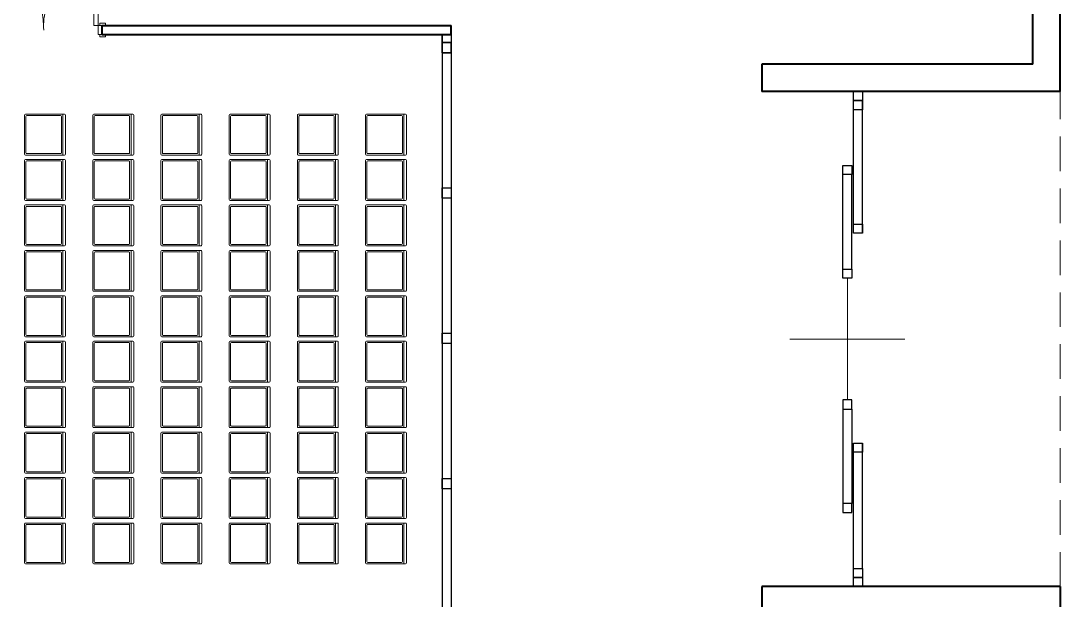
# Model space of a CAD drawing. Header units: millimetres. Extents: x 321.9 to 346.7, y 165.5 to 190.4.
# Drawn here: x 334.54 to 345.97, y 175.39 to 181.76 of the extents above; entities that cross this region are included whole.
import ezdxf

# ---------------------------------------------------------------- set-up
doc = ezdxf.new("R2010")
doc.units = ezdxf.units.MM
doc.linetypes.add('DASHED2', pattern=[9.525, 6.35, -3.175])
for name, color, linetype, lineweight in [('ARREDI attrezzature - furniture', 175, 'Continuous', 9), ('MURATURA sezioni - section wall', 7, 'Continuous', 40), ('PORTE finestre - doors windows', 252, 'Continuous', 5), ('PROIEZIONI - projections', 145, 'Continuous', 13), ('PROIEZIONI finissime - fine lines', 251, 'Continuous', 9), ('SEZIONI medie - small section', 2, 'Continuous', 25)]:
    doc.layers.add(name, color=color, linetype=linetype, lineweight=lineweight)
doc.layers.add('VETRATE sezioni - windows sections', color=171, linetype='Continuous', true_color=0x4d79ff)

msp = doc.modelspace()

# ---------------------------------------------------------------- linework, layer by layer
at = {"layer": 'ARREDI attrezzature - furniture'}
for p, q in [((334.579, 180.725), (334.579, 180.295)), ((335.019, 180.735), (334.589, 180.735)), ((334.594, 180.31), (334.594, 180.71)), ((334.604, 180.72), (334.974, 180.72)), ((334.984, 180.71), (334.984, 180.31)), ((335, 180.735), (335, 180.285)), ((335.029, 180.295), (335.029, 180.725)), ((335.329, 180.725), (335.329, 180.295)), ((335.769, 180.735), (335.339, 180.735)), ((335.344, 180.31), (335.344, 180.71)), ((335.354, 180.72), (335.724, 180.72)), ((335.734, 180.71), (335.734, 180.31)), ((335.75, 180.735), (335.75, 180.285)), ((335.779, 180.295), (335.779, 180.725)), ((336.079, 180.725), (336.079, 180.295)), ((336.519, 180.735), (336.089, 180.735)), ((336.094, 180.31), (336.094, 180.71)), ((336.104, 180.72), (336.474, 180.72)), ((336.484, 180.71), (336.484, 180.31)), ((336.5, 180.735), (336.5, 180.285)), ((336.529, 180.295), (336.529, 180.725)), ((336.829, 180.725), (336.829, 180.295)), ((337.269, 180.735), (336.839, 180.735)), ((336.844, 180.31), (336.844, 180.71)), ((336.854, 180.72), (337.224, 180.72)), ((337.234, 180.71), (337.234, 180.31)), ((337.25, 180.735), (337.25, 180.285)), ((337.279, 180.295), (337.279, 180.725)), ((337.579, 180.725), (337.579, 180.295)), ((338.019, 180.735), (337.589, 180.735)), ((337.594, 180.31), (337.594, 180.71)), ((337.604, 180.72), (337.974, 180.72)), ((337.984, 180.71), (337.984, 180.31)), ((338, 180.735), (338, 180.285)), ((338.029, 180.295), (338.029, 180.725)), ((338.329, 180.725), (338.329, 180.295)), ((338.769, 180.735), (338.339, 180.735)), ((338.344, 180.31), (338.344, 180.71)), ((338.354, 180.72), (338.724, 180.72)), ((338.734, 180.71), (338.734, 180.31)), ((338.75, 180.735), (338.75, 180.285)), ((338.779, 180.295), (338.779, 180.725)), ((334.589, 180.285), (335.019, 180.285)), ((334.974, 180.3), (334.604, 180.3)), ((335.339, 180.285), (335.769, 180.285)), ((335.724, 180.3), (335.354, 180.3)), ((336.089, 180.285), (336.519, 180.285)), ((336.474, 180.3), (336.104, 180.3)), ((336.839, 180.285), (337.269, 180.285)), ((337.224, 180.3), (336.854, 180.3)), ((337.589, 180.285), (338.019, 180.285)), ((337.974, 180.3), (337.604, 180.3)), ((338.339, 180.285), (338.769, 180.285)), ((338.724, 180.3), (338.354, 180.3)), ((334.579, 180.225), (334.579, 179.795)), ((335.019, 180.235), (334.589, 180.235)), ((334.594, 179.81), (334.594, 180.21)), ((334.604, 180.22), (334.974, 180.22)), ((334.984, 180.21), (334.984, 179.81)), ((335, 180.235), (335, 179.785)), ((335.029, 179.795), (335.029, 180.225)), ((335.329, 180.225), (335.329, 179.795)), ((335.769, 180.235), (335.339, 180.235)), ((335.344, 179.81), (335.344, 180.21)), ((335.354, 180.22), (335.724, 180.22)), ((335.734, 180.21), (335.734, 179.81)), ((335.75, 180.235), (335.75, 179.785)), ((335.779, 179.795), (335.779, 180.225)), ((336.079, 180.225), (336.079, 179.795)), ((336.519, 180.235), (336.089, 180.235)), ((336.094, 179.81), (336.094, 180.21)), ((336.104, 180.22), (336.474, 180.22)), ((336.484, 180.21), (336.484, 179.81)), ((336.5, 180.235), (336.5, 179.785)), ((336.529, 179.795), (336.529, 180.225)), ((336.829, 180.225), (336.829, 179.795)), ((337.269, 180.235), (336.839, 180.235)), ((336.844, 179.81), (336.844, 180.21)), ((336.854, 180.22), (337.224, 180.22)), ((337.234, 180.21), (337.234, 179.81)), ((337.25, 180.235), (337.25, 179.785)), ((337.279, 179.795), (337.279, 180.225)), ((337.579, 180.225), (337.579, 179.795)), ((338.019, 180.235), (337.589, 180.235)), ((337.594, 179.81), (337.594, 180.21)), ((337.604, 180.22), (337.974, 180.22)), ((337.984, 180.21), (337.984, 179.81)), ((338, 180.235), (338, 179.785)), ((338.029, 179.795), (338.029, 180.225)), ((338.329, 180.225), (338.329, 179.795)), ((338.769, 180.235), (338.339, 180.235)), ((338.344, 179.81), (338.344, 180.21)), ((338.354, 180.22), (338.724, 180.22)), ((338.734, 180.21), (338.734, 179.81)), ((338.75, 180.235), (338.75, 179.785)), ((338.779, 179.795), (338.779, 180.225)), ((334.579, 179.725), (334.579, 179.295)), ((334.589, 179.785), (335.019, 179.785)), ((335.019, 179.735), (334.589, 179.735)), ((334.974, 179.8), (334.604, 179.8)), ((334.604, 179.72), (334.974, 179.72)), ((335, 179.735), (335, 179.285)), ((335.029, 179.295), (335.029, 179.725)), ((335.329, 179.725), (335.329, 179.295)), ((335.339, 179.785), (335.769, 179.785)), ((335.769, 179.735), (335.339, 179.735)), ((335.724, 179.8), (335.354, 179.8)), ((335.354, 179.72), (335.724, 179.72)), ((335.75, 179.735), (335.75, 179.285)), ((335.779, 179.295), (335.779, 179.725)), ((336.079, 179.725), (336.079, 179.295)), ((336.089, 179.785), (336.519, 179.785)), ((336.519, 179.735), (336.089, 179.735)), ((336.474, 179.8), (336.104, 179.8)), ((336.104, 179.72), (336.474, 179.72)), ((336.5, 179.735), (336.5, 179.285)), ((336.529, 179.295), (336.529, 179.725)), ((336.829, 179.725), (336.829, 179.295)), ((336.839, 179.785), (337.269, 179.785)), ((337.269, 179.735), (336.839, 179.735)), ((337.224, 179.8), (336.854, 179.8)), ((336.854, 179.72), (337.224, 179.72)), ((337.25, 179.735), (337.25, 179.285)), ((337.279, 179.295), (337.279, 179.725)), ((337.579, 179.725), (337.579, 179.295)), ((337.589, 179.785), (338.019, 179.785)), ((338.019, 179.735), (337.589, 179.735)), ((337.974, 179.8), (337.604, 179.8)), ((337.604, 179.72), (337.974, 179.72)), ((338, 179.735), (338, 179.285)), ((338.029, 179.295), (338.029, 179.725)), ((338.329, 179.725), (338.329, 179.295)), ((338.339, 179.785), (338.769, 179.785)), ((338.769, 179.735), (338.339, 179.735)), ((338.724, 179.8), (338.354, 179.8)), ((338.354, 179.72), (338.724, 179.72)), ((338.75, 179.735), (338.75, 179.285)), ((338.779, 179.295), (338.779, 179.725)), ((334.594, 179.31), (334.594, 179.71)), ((334.984, 179.71), (334.984, 179.31)), ((335.344, 179.31), (335.344, 179.71)), ((335.734, 179.71), (335.734, 179.31)), ((336.094, 179.31), (336.094, 179.71)), ((336.484, 179.71), (336.484, 179.31)), ((336.844, 179.31), (336.844, 179.71)), ((337.234, 179.71), (337.234, 179.31)), ((337.594, 179.31), (337.594, 179.71)), ((337.984, 179.71), (337.984, 179.31)), ((338.344, 179.31), (338.344, 179.71)), ((338.734, 179.71), (338.734, 179.31)), ((334.589, 179.285), (335.019, 179.285)), ((334.974, 179.3), (334.604, 179.3)), ((335.339, 179.285), (335.769, 179.285)), ((335.724, 179.3), (335.354, 179.3)), ((336.089, 179.285), (336.519, 179.285)), ((336.474, 179.3), (336.104, 179.3)), ((336.839, 179.285), (337.269, 179.285)), ((337.224, 179.3), (336.854, 179.3)), ((337.589, 179.285), (338.019, 179.285)), ((337.974, 179.3), (337.604, 179.3)), ((338.339, 179.285), (338.769, 179.285)), ((338.724, 179.3), (338.354, 179.3)), ((334.579, 179.225), (334.579, 178.795)), ((335.019, 179.235), (334.589, 179.235)), ((334.594, 178.81), (334.594, 179.21)), ((334.604, 179.22), (334.974, 179.22)), ((334.984, 179.21), (334.984, 178.81)), ((335, 179.235), (335, 178.785)), ((335.029, 178.795), (335.029, 179.225)), ((335.329, 179.225), (335.329, 178.795)), ((335.769, 179.235), (335.339, 179.235)), ((335.344, 178.81), (335.344, 179.21)), ((335.354, 179.22), (335.724, 179.22)), ((335.734, 179.21), (335.734, 178.81)), ((335.75, 179.235), (335.75, 178.785)), ((335.779, 178.795), (335.779, 179.225)), ((336.079, 179.225), (336.079, 178.795)), ((336.519, 179.235), (336.089, 179.235)), ((336.094, 178.81), (336.094, 179.21)), ((336.104, 179.22), (336.474, 179.22)), ((336.484, 179.21), (336.484, 178.81)), ((336.5, 179.235), (336.5, 178.785)), ((336.529, 178.795), (336.529, 179.225)), ((336.829, 179.225), (336.829, 178.795)), ((337.269, 179.235), (336.839, 179.235)), ((336.844, 178.81), (336.844, 179.21)), ((336.854, 179.22), (337.224, 179.22)), ((337.234, 179.21), (337.234, 178.81)), ((337.25, 179.235), (337.25, 178.785)), ((337.279, 178.795), (337.279, 179.225)), ((337.579, 179.225), (337.579, 178.795)), ((338.019, 179.235), (337.589, 179.235)), ((337.594, 178.81), (337.594, 179.21)), ((337.604, 179.22), (337.974, 179.22)), ((337.984, 179.21), (337.984, 178.81)), ((338, 179.235), (338, 178.785)), ((338.029, 178.795), (338.029, 179.225)), ((338.329, 179.225), (338.329, 178.795)), ((338.769, 179.235), (338.339, 179.235)), ((338.344, 178.81), (338.344, 179.21)), ((338.354, 179.22), (338.724, 179.22)), ((338.734, 179.21), (338.734, 178.81)), ((338.75, 179.235), (338.75, 178.785)), ((338.779, 178.795), (338.779, 179.225)), ((334.974, 178.8), (334.604, 178.8)), ((335.724, 178.8), (335.354, 178.8)), ((336.474, 178.8), (336.104, 178.8)), ((337.224, 178.8), (336.854, 178.8)), ((337.974, 178.8), (337.604, 178.8)), ((338.724, 178.8), (338.354, 178.8)), ((334.579, 178.725), (334.579, 178.295)), ((334.589, 178.785), (335.019, 178.785)), ((335.019, 178.735), (334.589, 178.735)), ((334.594, 178.31), (334.594, 178.71)), ((334.604, 178.72), (334.974, 178.72)), ((334.984, 178.71), (334.984, 178.31)), ((335, 178.735), (335, 178.285)), ((335.029, 178.295), (335.029, 178.725)), ((335.329, 178.725), (335.329, 178.295)), ((335.339, 178.785), (335.769, 178.785)), ((335.769, 178.735), (335.339, 178.735)), ((335.344, 178.31), (335.344, 178.71)), ((335.354, 178.72), (335.724, 178.72)), ((335.734, 178.71), (335.734, 178.31)), ((335.75, 178.735), (335.75, 178.285)), ((335.779, 178.295), (335.779, 178.725)), ((336.079, 178.725), (336.079, 178.295)), ((336.089, 178.785), (336.519, 178.785)), ((336.519, 178.735), (336.089, 178.735)), ((336.094, 178.31), (336.094, 178.71)), ((336.104, 178.72), (336.474, 178.72)), ((336.484, 178.71), (336.484, 178.31)), ((336.5, 178.735), (336.5, 178.285)), ((336.529, 178.295), (336.529, 178.725)), ((336.829, 178.725), (336.829, 178.295)), ((336.839, 178.785), (337.269, 178.785)), ((337.269, 178.735), (336.839, 178.735)), ((336.844, 178.31), (336.844, 178.71)), ((336.854, 178.72), (337.224, 178.72)), ((337.234, 178.71), (337.234, 178.31)), ((337.25, 178.735), (337.25, 178.285)), ((337.279, 178.295), (337.279, 178.725)), ((337.579, 178.725), (337.579, 178.295)), ((337.589, 178.785), (338.019, 178.785)), ((338.019, 178.735), (337.589, 178.735)), ((337.594, 178.31), (337.594, 178.71)), ((337.604, 178.72), (337.974, 178.72)), ((337.984, 178.71), (337.984, 178.31)), ((338, 178.735), (338, 178.285)), ((338.029, 178.295), (338.029, 178.725)), ((338.329, 178.725), (338.329, 178.295)), ((338.339, 178.785), (338.769, 178.785)), ((338.769, 178.735), (338.339, 178.735)), ((338.344, 178.31), (338.344, 178.71)), ((338.354, 178.72), (338.724, 178.72)), ((338.734, 178.71), (338.734, 178.31)), ((338.75, 178.735), (338.75, 178.285)), ((338.779, 178.295), (338.779, 178.725)), ((334.579, 178.225), (334.579, 177.795)), ((334.589, 178.285), (335.019, 178.285)), ((335.019, 178.235), (334.589, 178.235)), ((334.974, 178.3), (334.604, 178.3)), ((335, 178.235), (335, 177.785)), ((335.029, 177.795), (335.029, 178.225)), ((335.329, 178.225), (335.329, 177.795)), ((335.339, 178.285), (335.769, 178.285)), ((335.769, 178.235), (335.339, 178.235)), ((335.724, 178.3), (335.354, 178.3)), ((335.75, 178.235), (335.75, 177.785)), ((335.779, 177.795), (335.779, 178.225)), ((336.079, 178.225), (336.079, 177.795)), ((336.089, 178.285), (336.519, 178.285)), ((336.519, 178.235), (336.089, 178.235)), ((336.474, 178.3), (336.104, 178.3)), ((336.5, 178.235), (336.5, 177.785)), ((336.529, 177.795), (336.529, 178.225)), ((336.829, 178.225), (336.829, 177.795)), ((336.839, 178.285), (337.269, 178.285)), ((337.269, 178.235), (336.839, 178.235)), ((337.224, 178.3), (336.854, 178.3)), ((337.25, 178.235), (337.25, 177.785)), ((337.279, 177.795), (337.279, 178.225)), ((337.579, 178.225), (337.579, 177.795)), ((337.589, 178.285), (338.019, 178.285)), ((338.019, 178.235), (337.589, 178.235)), ((337.974, 178.3), (337.604, 178.3)), ((338, 178.235), (338, 177.785)), ((338.029, 177.795), (338.029, 178.225)), ((338.329, 178.225), (338.329, 177.795)), ((338.339, 178.285), (338.769, 178.285)), ((338.769, 178.235), (338.339, 178.235)), ((338.724, 178.3), (338.354, 178.3)), ((338.75, 178.235), (338.75, 177.785)), ((338.779, 177.795), (338.779, 178.225)), ((334.594, 177.81), (334.594, 178.21)), ((334.604, 178.22), (334.974, 178.22)), ((334.984, 178.21), (334.984, 177.81)), ((335.344, 177.81), (335.344, 178.21)), ((335.354, 178.22), (335.724, 178.22)), ((335.734, 178.21), (335.734, 177.81)), ((336.094, 177.81), (336.094, 178.21)), ((336.104, 178.22), (336.474, 178.22)), ((336.484, 178.21), (336.484, 177.81)), ((336.844, 177.81), (336.844, 178.21)), ((336.854, 178.22), (337.224, 178.22)), ((337.234, 178.21), (337.234, 177.81)), ((337.594, 177.81), (337.594, 178.21)), ((337.604, 178.22), (337.974, 178.22)), ((337.984, 178.21), (337.984, 177.81)), ((338.344, 177.81), (338.344, 178.21)), ((338.354, 178.22), (338.724, 178.22)), ((338.734, 178.21), (338.734, 177.81)), ((334.589, 177.785), (335.019, 177.785)), ((334.974, 177.8), (334.604, 177.8)), ((335.339, 177.785), (335.769, 177.785)), ((335.724, 177.8), (335.354, 177.8)), ((336.089, 177.785), (336.519, 177.785)), ((336.474, 177.8), (336.104, 177.8)), ((336.839, 177.785), (337.269, 177.785)), ((337.224, 177.8), (336.854, 177.8)), ((337.589, 177.785), (338.019, 177.785)), ((337.974, 177.8), (337.604, 177.8)), ((338.339, 177.785), (338.769, 177.785)), ((338.724, 177.8), (338.354, 177.8)), ((334.579, 177.725), (334.579, 177.295)), ((335.019, 177.735), (334.589, 177.735)), ((334.594, 177.31), (334.594, 177.71)), ((334.604, 177.72), (334.974, 177.72)), ((334.984, 177.71), (334.984, 177.31)), ((335, 177.735), (335, 177.285)), ((335.029, 177.295), (335.029, 177.725)), ((335.329, 177.725), (335.329, 177.295)), ((335.769, 177.735), (335.339, 177.735)), ((335.344, 177.31), (335.344, 177.71)), ((335.354, 177.72), (335.724, 177.72)), ((335.734, 177.71), (335.734, 177.31)), ((335.75, 177.735), (335.75, 177.285)), ((335.779, 177.295), (335.779, 177.725)), ((336.079, 177.725), (336.079, 177.295)), ((336.519, 177.735), (336.089, 177.735)), ((336.094, 177.31), (336.094, 177.71)), ((336.104, 177.72), (336.474, 177.72)), ((336.484, 177.71), (336.484, 177.31)), ((336.5, 177.735), (336.5, 177.285)), ((336.529, 177.295), (336.529, 177.725)), ((336.829, 177.725), (336.829, 177.295)), ((337.269, 177.735), (336.839, 177.735)), ((336.844, 177.31), (336.844, 177.71)), ((336.854, 177.72), (337.224, 177.72)), ((337.234, 177.71), (337.234, 177.31)), ((337.25, 177.735), (337.25, 177.285)), ((337.279, 177.295), (337.279, 177.725)), ((337.579, 177.725), (337.579, 177.295)), ((338.019, 177.735), (337.589, 177.735)), ((337.594, 177.31), (337.594, 177.71)), ((337.604, 177.72), (337.974, 177.72)), ((337.984, 177.71), (337.984, 177.31)), ((338, 177.735), (338, 177.285)), ((338.029, 177.295), (338.029, 177.725)), ((338.329, 177.725), (338.329, 177.295)), ((338.769, 177.735), (338.339, 177.735)), ((338.344, 177.31), (338.344, 177.71)), ((338.354, 177.72), (338.724, 177.72)), ((338.734, 177.71), (338.734, 177.31)), ((338.75, 177.735), (338.75, 177.285)), ((338.779, 177.295), (338.779, 177.725)), ((334.579, 177.225), (334.579, 176.795)), ((334.589, 177.285), (335.019, 177.285)), ((335.019, 177.235), (334.589, 177.235)), ((334.594, 176.81), (334.594, 177.21)), ((334.974, 177.3), (334.604, 177.3)), ((334.604, 177.22), (334.974, 177.22)), ((334.984, 177.21), (334.984, 176.81)), ((335, 177.235), (335, 176.785)), ((335.029, 176.795), (335.029, 177.225)), ((335.329, 177.225), (335.329, 176.795)), ((335.339, 177.285), (335.769, 177.285)), ((335.769, 177.235), (335.339, 177.235)), ((335.344, 176.81), (335.344, 177.21)), ((335.724, 177.3), (335.354, 177.3)), ((335.354, 177.22), (335.724, 177.22)), ((335.734, 177.21), (335.734, 176.81)), ((335.75, 177.235), (335.75, 176.785)), ((335.779, 176.795), (335.779, 177.225)), ((336.079, 177.225), (336.079, 176.795)), ((336.089, 177.285), (336.519, 177.285)), ((336.519, 177.235), (336.089, 177.235)), ((336.094, 176.81), (336.094, 177.21)), ((336.474, 177.3), (336.104, 177.3)), ((336.104, 177.22), (336.474, 177.22)), ((336.484, 177.21), (336.484, 176.81)), ((336.5, 177.235), (336.5, 176.785)), ((336.529, 176.795), (336.529, 177.225)), ((336.829, 177.225), (336.829, 176.795)), ((336.839, 177.285), (337.269, 177.285)), ((337.269, 177.235), (336.839, 177.235)), ((336.844, 176.81), (336.844, 177.21)), ((337.224, 177.3), (336.854, 177.3)), ((336.854, 177.22), (337.224, 177.22)), ((337.234, 177.21), (337.234, 176.81)), ((337.25, 177.235), (337.25, 176.785)), ((337.279, 176.795), (337.279, 177.225)), ((337.579, 177.225), (337.579, 176.795)), ((337.589, 177.285), (338.019, 177.285)), ((338.019, 177.235), (337.589, 177.235)), ((337.594, 176.81), (337.594, 177.21)), ((337.974, 177.3), (337.604, 177.3)), ((337.604, 177.22), (337.974, 177.22)), ((337.984, 177.21), (337.984, 176.81)), ((338, 177.235), (338, 176.785)), ((338.029, 176.795), (338.029, 177.225)), ((338.329, 177.225), (338.329, 176.795)), ((338.339, 177.285), (338.769, 177.285)), ((338.769, 177.235), (338.339, 177.235)), ((338.344, 176.81), (338.344, 177.21)), ((338.724, 177.3), (338.354, 177.3)), ((338.354, 177.22), (338.724, 177.22)), ((338.734, 177.21), (338.734, 176.81)), ((338.75, 177.235), (338.75, 176.785)), ((338.779, 176.795), (338.779, 177.225)), ((334.589, 176.785), (335.019, 176.785)), ((334.974, 176.8), (334.604, 176.8)), ((335.339, 176.785), (335.769, 176.785)), ((335.724, 176.8), (335.354, 176.8)), ((336.089, 176.785), (336.519, 176.785)), ((336.474, 176.8), (336.104, 176.8)), ((336.839, 176.785), (337.269, 176.785)), ((337.224, 176.8), (336.854, 176.8)), ((337.589, 176.785), (338.019, 176.785)), ((337.974, 176.8), (337.604, 176.8)), ((338.339, 176.785), (338.769, 176.785)), ((338.724, 176.8), (338.354, 176.8)), ((334.579, 176.725), (334.579, 176.295)), ((335.019, 176.735), (334.589, 176.735)), ((334.594, 176.31), (334.594, 176.71)), ((334.604, 176.72), (334.974, 176.72)), ((334.984, 176.71), (334.984, 176.31)), ((335, 176.735), (335, 176.285)), ((335.029, 176.295), (335.029, 176.725)), ((335.329, 176.725), (335.329, 176.295)), ((335.769, 176.735), (335.339, 176.735)), ((335.344, 176.31), (335.344, 176.71)), ((335.354, 176.72), (335.724, 176.72)), ((335.734, 176.71), (335.734, 176.31)), ((335.75, 176.735), (335.75, 176.285)), ((335.779, 176.295), (335.779, 176.725)), ((336.079, 176.725), (336.079, 176.295)), ((336.519, 176.735), (336.089, 176.735)), ((336.094, 176.31), (336.094, 176.71)), ((336.104, 176.72), (336.474, 176.72)), ((336.484, 176.71), (336.484, 176.31)), ((336.5, 176.735), (336.5, 176.285)), ((336.529, 176.295), (336.529, 176.725)), ((336.829, 176.725), (336.829, 176.295)), ((337.269, 176.735), (336.839, 176.735)), ((336.844, 176.31), (336.844, 176.71)), ((336.854, 176.72), (337.224, 176.72)), ((337.234, 176.71), (337.234, 176.31)), ((337.25, 176.735), (337.25, 176.285)), ((337.279, 176.295), (337.279, 176.725)), ((337.579, 176.725), (337.579, 176.295)), ((338.019, 176.735), (337.589, 176.735)), ((337.594, 176.31), (337.594, 176.71)), ((337.604, 176.72), (337.974, 176.72)), ((337.984, 176.71), (337.984, 176.31)), ((338, 176.735), (338, 176.285)), ((338.029, 176.295), (338.029, 176.725)), ((338.329, 176.725), (338.329, 176.295)), ((338.769, 176.735), (338.339, 176.735)), ((338.344, 176.31), (338.344, 176.71)), ((338.354, 176.72), (338.724, 176.72)), ((338.734, 176.71), (338.734, 176.31)), ((338.75, 176.735), (338.75, 176.285)), ((338.779, 176.295), (338.779, 176.725)), ((334.589, 176.285), (335.019, 176.285)), ((334.974, 176.3), (334.604, 176.3)), ((335.339, 176.285), (335.769, 176.285)), ((335.724, 176.3), (335.354, 176.3)), ((336.089, 176.285), (336.519, 176.285)), ((336.474, 176.3), (336.104, 176.3)), ((336.839, 176.285), (337.269, 176.285)), ((337.224, 176.3), (336.854, 176.3)), ((337.589, 176.285), (338.019, 176.285)), ((337.974, 176.3), (337.604, 176.3)), ((338.339, 176.285), (338.769, 176.285)), ((338.724, 176.3), (338.354, 176.3)), ((334.579, 176.225), (334.579, 175.795)), ((335.019, 176.235), (334.589, 176.235)), ((334.594, 175.81), (334.594, 176.21)), ((334.604, 176.22), (334.974, 176.22)), ((334.984, 176.21), (334.984, 175.81)), ((335, 176.235), (335, 175.785)), ((335.029, 175.795), (335.029, 176.225)), ((335.329, 176.225), (335.329, 175.795)), ((335.769, 176.235), (335.339, 176.235)), ((335.344, 175.81), (335.344, 176.21)), ((335.354, 176.22), (335.724, 176.22)), ((335.734, 176.21), (335.734, 175.81)), ((335.75, 176.235), (335.75, 175.785)), ((335.779, 175.795), (335.779, 176.225)), ((336.079, 176.225), (336.079, 175.795)), ((336.519, 176.235), (336.089, 176.235)), ((336.094, 175.81), (336.094, 176.21)), ((336.104, 176.22), (336.474, 176.22)), ((336.484, 176.21), (336.484, 175.81)), ((336.5, 176.235), (336.5, 175.785)), ((336.529, 175.795), (336.529, 176.225)), ((336.829, 176.225), (336.829, 175.795)), ((337.269, 176.235), (336.839, 176.235)), ((336.844, 175.81), (336.844, 176.21)), ((336.854, 176.22), (337.224, 176.22)), ((337.234, 176.21), (337.234, 175.81)), ((337.25, 176.235), (337.25, 175.785)), ((337.279, 175.795), (337.279, 176.225)), ((337.579, 176.225), (337.579, 175.795)), ((338.019, 176.235), (337.589, 176.235)), ((337.594, 175.81), (337.594, 176.21)), ((337.604, 176.22), (337.974, 176.22)), ((337.984, 176.21), (337.984, 175.81)), ((338, 176.235), (338, 175.785)), ((338.029, 175.795), (338.029, 176.225)), ((338.329, 176.225), (338.329, 175.795)), ((338.769, 176.235), (338.339, 176.235)), ((338.344, 175.81), (338.344, 176.21)), ((338.354, 176.22), (338.724, 176.22)), ((338.734, 176.21), (338.734, 175.81)), ((338.75, 176.235), (338.75, 175.785)), ((338.779, 175.795), (338.779, 176.225)), ((334.589, 175.785), (335.019, 175.785)), ((334.974, 175.8), (334.604, 175.8)), ((335.339, 175.785), (335.769, 175.785)), ((335.724, 175.8), (335.354, 175.8)), ((336.089, 175.785), (336.519, 175.785)), ((336.474, 175.8), (336.104, 175.8)), ((336.839, 175.785), (337.269, 175.785)), ((337.224, 175.8), (336.854, 175.8)), ((337.589, 175.785), (338.019, 175.785)), ((337.974, 175.8), (337.604, 175.8)), ((338.339, 175.785), (338.769, 175.785)), ((338.724, 175.8), (338.354, 175.8))]:
    msp.add_line(p, q, dxfattribs=at)
for centre, start, end in [((334.589, 180.725), 90, 180), ((334.604, 180.71), 90, 180), ((334.974, 180.71), 0, 90), ((335.019, 180.725), 0, 90), ((335.339, 180.725), 90, 180), ((335.354, 180.71), 90, 180), ((335.724, 180.71), 0, 90), ((335.769, 180.725), 0, 90), ((336.089, 180.725), 90, 180), ((336.104, 180.71), 90, 180), ((336.474, 180.71), 0, 90), ((336.519, 180.725), 0, 90), ((336.839, 180.725), 90, 180), ((336.854, 180.71), 90, 180), ((337.224, 180.71), 0, 90), ((337.269, 180.725), 0, 90), ((337.589, 180.725), 90, 180), ((337.604, 180.71), 90, 180), ((337.974, 180.71), 0, 90), ((338.019, 180.725), 0, 90), ((338.339, 180.725), 90, 180), ((338.354, 180.71), 90, 180), ((338.724, 180.71), 0, 90), ((338.769, 180.725), 0, 90), ((334.589, 180.295), 180, 270), ((334.604, 180.31), 180, 270), ((334.974, 180.31), 270, 0), ((335.019, 180.295), 270, 0), ((335.339, 180.295), 180, 270), ((335.354, 180.31), 180, 270), ((335.724, 180.31), 270, 0), ((335.769, 180.295), 270, 0), ((336.089, 180.295), 180, 270), ((336.104, 180.31), 180, 270), ((336.474, 180.31), 270, 0), ((336.519, 180.295), 270, 0), ((336.839, 180.295), 180, 270), ((336.854, 180.31), 180, 270), ((337.224, 180.31), 270, 0), ((337.269, 180.295), 270, 0), ((337.589, 180.295), 180, 270), ((337.604, 180.31), 180, 270), ((337.974, 180.31), 270, 0), ((338.019, 180.295), 270, 0), ((338.339, 180.295), 180, 270), ((338.354, 180.31), 180, 270), ((338.724, 180.31), 270, 0), ((338.769, 180.295), 270, 0), ((334.589, 180.225), 90, 180), ((334.604, 180.21), 90, 180), ((334.974, 180.21), 0, 90), ((335.019, 180.225), 0, 90), ((335.339, 180.225), 90, 180), ((335.354, 180.21), 90, 180), ((335.724, 180.21), 0, 90), ((335.769, 180.225), 0, 90), ((336.089, 180.225), 90, 180), ((336.104, 180.21), 90, 180), ((336.474, 180.21), 0, 90), ((336.519, 180.225), 0, 90), ((336.839, 180.225), 90, 180), ((336.854, 180.21), 90, 180), ((337.224, 180.21), 0, 90), ((337.269, 180.225), 0, 90), ((337.589, 180.225), 90, 180), ((337.604, 180.21), 90, 180), ((337.974, 180.21), 0, 90), ((338.019, 180.225), 0, 90), ((338.339, 180.225), 90, 180), ((338.354, 180.21), 90, 180), ((338.724, 180.21), 0, 90), ((338.769, 180.225), 0, 90), ((334.589, 179.795), 180, 270), ((334.589, 179.725), 90, 180), ((334.604, 179.81), 180, 270), ((334.604, 179.71), 90, 180), ((334.974, 179.81), 270, 0), ((334.974, 179.71), 0, 90), ((335.019, 179.795), 270, 0), ((335.019, 179.725), 0, 90), ((335.339, 179.795), 180, 270), ((335.339, 179.725), 90, 180), ((335.354, 179.81), 180, 270), ((335.354, 179.71), 90, 180), ((335.724, 179.81), 270, 0), ((335.724, 179.71), 0, 90), ((335.769, 179.795), 270, 0), ((335.769, 179.725), 0, 90), ((336.089, 179.795), 180, 270), ((336.089, 179.725), 90, 180), ((336.104, 179.81), 180, 270), ((336.104, 179.71), 90, 180), ((336.474, 179.81), 270, 0), ((336.474, 179.71), 0, 90), ((336.519, 179.795), 270, 0), ((336.519, 179.725), 0, 90), ((336.839, 179.795), 180, 270), ((336.839, 179.725), 90, 180), ((336.854, 179.81), 180, 270), ((336.854, 179.71), 90, 180), ((337.224, 179.81), 270, 0), ((337.224, 179.71), 0, 90), ((337.269, 179.795), 270, 0), ((337.269, 179.725), 0, 90), ((337.589, 179.795), 180, 270), ((337.589, 179.725), 90, 180), ((337.604, 179.81), 180, 270), ((337.604, 179.71), 90, 180), ((337.974, 179.81), 270, 0), ((337.974, 179.71), 0, 90), ((338.019, 179.795), 270, 0), ((338.019, 179.725), 0, 90), ((338.339, 179.795), 180, 270), ((338.339, 179.725), 90, 180), ((338.354, 179.81), 180, 270), ((338.354, 179.71), 90, 180), ((338.724, 179.81), 270, 0), ((338.724, 179.71), 0, 90), ((338.769, 179.795), 270, 0), ((338.769, 179.725), 0, 90), ((334.589, 179.295), 180, 270), ((334.604, 179.31), 180, 270), ((334.974, 179.31), 270, 0), ((335.019, 179.295), 270, 0), ((335.339, 179.295), 180, 270), ((335.354, 179.31), 180, 270), ((335.724, 179.31), 270, 0), ((335.769, 179.295), 270, 0), ((336.089, 179.295), 180, 270), ((336.104, 179.31), 180, 270), ((336.474, 179.31), 270, 0), ((336.519, 179.295), 270, 0), ((336.839, 179.295), 180, 270), ((336.854, 179.31), 180, 270), ((337.224, 179.31), 270, 0), ((337.269, 179.295), 270, 0), ((337.589, 179.295), 180, 270), ((337.604, 179.31), 180, 270), ((337.974, 179.31), 270, 0), ((338.019, 179.295), 270, 0), ((338.339, 179.295), 180, 270), ((338.354, 179.31), 180, 270), ((338.724, 179.31), 270, 0), ((338.769, 179.295), 270, 0), ((334.589, 179.225), 90, 180), ((334.604, 179.21), 90, 180), ((334.974, 179.21), 0, 90), ((335.019, 179.225), 0, 90), ((335.339, 179.225), 90, 180), ((335.354, 179.21), 90, 180), ((335.724, 179.21), 0, 90), ((335.769, 179.225), 0, 90), ((336.089, 179.225), 90, 180), ((336.104, 179.21), 90, 180), ((336.474, 179.21), 0, 90), ((336.519, 179.225), 0, 90), ((336.839, 179.225), 90, 180), ((336.854, 179.21), 90, 180), ((337.224, 179.21), 0, 90), ((337.269, 179.225), 0, 90), ((337.589, 179.225), 90, 180), ((337.604, 179.21), 90, 180), ((337.974, 179.21), 0, 90), ((338.019, 179.225), 0, 90), ((338.339, 179.225), 90, 180), ((338.354, 179.21), 90, 180), ((338.724, 179.21), 0, 90), ((338.769, 179.225), 0, 90), ((334.604, 178.81), 180, 270), ((334.974, 178.81), 270, 0), ((335.354, 178.81), 180, 270), ((335.724, 178.81), 270, 0), ((336.104, 178.81), 180, 270), ((336.474, 178.81), 270, 0), ((336.854, 178.81), 180, 270), ((337.224, 178.81), 270, 0), ((337.604, 178.81), 180, 270), ((337.974, 178.81), 270, 0), ((338.354, 178.81), 180, 270), ((338.724, 178.81), 270, 0), ((334.589, 178.795), 180, 270), ((334.589, 178.725), 90, 180), ((334.604, 178.71), 90, 180), ((334.974, 178.71), 0, 90), ((335.019, 178.795), 270, 0), ((335.019, 178.725), 0, 90), ((335.339, 178.795), 180, 270), ((335.339, 178.725), 90, 180), ((335.354, 178.71), 90, 180), ((335.724, 178.71), 0, 90), ((335.769, 178.795), 270, 0), ((335.769, 178.725), 0, 90), ((336.089, 178.795), 180, 270), ((336.089, 178.725), 90, 180), ((336.104, 178.71), 90, 180), ((336.474, 178.71), 0, 90), ((336.519, 178.795), 270, 0), ((336.519, 178.725), 0, 90), ((336.839, 178.795), 180, 270), ((336.839, 178.725), 90, 180), ((336.854, 178.71), 90, 180), ((337.224, 178.71), 0, 90), ((337.269, 178.795), 270, 0), ((337.269, 178.725), 0, 90), ((337.589, 178.795), 180, 270), ((337.589, 178.725), 90, 180), ((337.604, 178.71), 90, 180), ((337.974, 178.71), 0, 90), ((338.019, 178.795), 270, 0), ((338.019, 178.725), 0, 90), ((338.339, 178.795), 180, 270), ((338.339, 178.725), 90, 180), ((338.354, 178.71), 90, 180), ((338.724, 178.71), 0, 90), ((338.769, 178.795), 270, 0), ((338.769, 178.725), 0, 90), ((334.589, 178.295), 180, 270), ((334.589, 178.225), 90, 180), ((334.604, 178.31), 180, 270), ((334.974, 178.31), 270, 0), ((335.019, 178.295), 270, 0), ((335.019, 178.225), 0, 90), ((335.339, 178.295), 180, 270), ((335.339, 178.225), 90, 180), ((335.354, 178.31), 180, 270), ((335.724, 178.31), 270, 0), ((335.769, 178.295), 270, 0), ((335.769, 178.225), 0, 90), ((336.089, 178.295), 180, 270), ((336.089, 178.225), 90, 180), ((336.104, 178.31), 180, 270), ((336.474, 178.31), 270, 0), ((336.519, 178.295), 270, 0), ((336.519, 178.225), 0, 90), ((336.839, 178.295), 180, 270), ((336.839, 178.225), 90, 180), ((336.854, 178.31), 180, 270), ((337.224, 178.31), 270, 0), ((337.269, 178.295), 270, 0), ((337.269, 178.225), 0, 90), ((337.589, 178.295), 180, 270), ((337.589, 178.225), 90, 180), ((337.604, 178.31), 180, 270), ((337.974, 178.31), 270, 0), ((338.019, 178.295), 270, 0), ((338.019, 178.225), 0, 90), ((338.339, 178.295), 180, 270), ((338.339, 178.225), 90, 180), ((338.354, 178.31), 180, 270), ((338.724, 178.31), 270, 0), ((338.769, 178.295), 270, 0), ((338.769, 178.225), 0, 90), ((334.604, 178.21), 90, 180), ((334.974, 178.21), 0, 90), ((335.354, 178.21), 90, 180), ((335.724, 178.21), 0, 90), ((336.104, 178.21), 90, 180), ((336.474, 178.21), 0, 90), ((336.854, 178.21), 90, 180), ((337.224, 178.21), 0, 90), ((337.604, 178.21), 90, 180), ((337.974, 178.21), 0, 90), ((338.354, 178.21), 90, 180), ((338.724, 178.21), 0, 90), ((334.589, 177.795), 180, 270), ((334.604, 177.81), 180, 270), ((334.974, 177.81), 270, 0), ((335.019, 177.795), 270, 0), ((335.339, 177.795), 180, 270), ((335.354, 177.81), 180, 270), ((335.724, 177.81), 270, 0), ((335.769, 177.795), 270, 0), ((336.089, 177.795), 180, 270), ((336.104, 177.81), 180, 270), ((336.474, 177.81), 270, 0), ((336.519, 177.795), 270, 0), ((336.839, 177.795), 180, 270), ((336.854, 177.81), 180, 270), ((337.224, 177.81), 270, 0), ((337.269, 177.795), 270, 0), ((337.589, 177.795), 180, 270), ((337.604, 177.81), 180, 270), ((337.974, 177.81), 270, 0), ((338.019, 177.795), 270, 0), ((338.339, 177.795), 180, 270), ((338.354, 177.81), 180, 270), ((338.724, 177.81), 270, 0), ((338.769, 177.795), 270, 0), ((334.589, 177.725), 90, 180), ((334.604, 177.71), 90, 180), ((334.974, 177.71), 0, 90), ((335.019, 177.725), 0, 90), ((335.339, 177.725), 90, 180), ((335.354, 177.71), 90, 180), ((335.724, 177.71), 0, 90), ((335.769, 177.725), 0, 90), ((336.089, 177.725), 90, 180), ((336.104, 177.71), 90, 180), ((336.474, 177.71), 0, 90), ((336.519, 177.725), 0, 90), ((336.839, 177.725), 90, 180), ((336.854, 177.71), 90, 180), ((337.224, 177.71), 0, 90), ((337.269, 177.725), 0, 90), ((337.589, 177.725), 90, 180), ((337.604, 177.71), 90, 180), ((337.974, 177.71), 0, 90), ((338.019, 177.725), 0, 90), ((338.339, 177.725), 90, 180), ((338.354, 177.71), 90, 180), ((338.724, 177.71), 0, 90), ((338.769, 177.725), 0, 90), ((334.589, 177.295), 180, 270), ((334.589, 177.225), 90, 180), ((334.604, 177.31), 180, 270), ((334.604, 177.21), 90, 180), ((334.974, 177.31), 270, 0), ((334.974, 177.21), 0, 90), ((335.019, 177.295), 270, 0), ((335.019, 177.225), 0, 90), ((335.339, 177.295), 180, 270), ((335.339, 177.225), 90, 180), ((335.354, 177.31), 180, 270), ((335.354, 177.21), 90, 180), ((335.724, 177.31), 270, 0), ((335.724, 177.21), 0, 90), ((335.769, 177.295), 270, 0), ((335.769, 177.225), 0, 90), ((336.089, 177.295), 180, 270), ((336.089, 177.225), 90, 180), ((336.104, 177.31), 180, 270), ((336.104, 177.21), 90, 180), ((336.474, 177.31), 270, 0), ((336.474, 177.21), 0, 90), ((336.519, 177.295), 270, 0), ((336.519, 177.225), 0, 90), ((336.839, 177.295), 180, 270), ((336.839, 177.225), 90, 180), ((336.854, 177.31), 180, 270), ((336.854, 177.21), 90, 180), ((337.224, 177.31), 270, 0), ((337.224, 177.21), 0, 90), ((337.269, 177.295), 270, 0), ((337.269, 177.225), 0, 90), ((337.589, 177.295), 180, 270), ((337.589, 177.225), 90, 180), ((337.604, 177.31), 180, 270), ((337.604, 177.21), 90, 180), ((337.974, 177.31), 270, 0), ((337.974, 177.21), 0, 90), ((338.019, 177.295), 270, 0), ((338.019, 177.225), 0, 90), ((338.339, 177.295), 180, 270), ((338.339, 177.225), 90, 180), ((338.354, 177.31), 180, 270), ((338.354, 177.21), 90, 180), ((338.724, 177.31), 270, 0), ((338.724, 177.21), 0, 90), ((338.769, 177.295), 270, 0), ((338.769, 177.225), 0, 90), ((334.589, 176.795), 180, 270), ((334.604, 176.81), 180, 270), ((334.974, 176.81), 270, 0), ((335.019, 176.795), 270, 0), ((335.339, 176.795), 180, 270), ((335.354, 176.81), 180, 270), ((335.724, 176.81), 270, 0), ((335.769, 176.795), 270, 0), ((336.089, 176.795), 180, 270), ((336.104, 176.81), 180, 270), ((336.474, 176.81), 270, 0), ((336.519, 176.795), 270, 0), ((336.839, 176.795), 180, 270), ((336.854, 176.81), 180, 270), ((337.224, 176.81), 270, 0), ((337.269, 176.795), 270, 0), ((337.589, 176.795), 180, 270), ((337.604, 176.81), 180, 270), ((337.974, 176.81), 270, 0), ((338.019, 176.795), 270, 0), ((338.339, 176.795), 180, 270), ((338.354, 176.81), 180, 270), ((338.724, 176.81), 270, 0), ((338.769, 176.795), 270, 0), ((334.589, 176.725), 90, 180), ((334.604, 176.71), 90, 180), ((334.974, 176.71), 0, 90), ((335.019, 176.725), 0, 90), ((335.339, 176.725), 90, 180), ((335.354, 176.71), 90, 180), ((335.724, 176.71), 0, 90), ((335.769, 176.725), 0, 90), ((336.089, 176.725), 90, 180), ((336.104, 176.71), 90, 180), ((336.474, 176.71), 0, 90), ((336.519, 176.725), 0, 90), ((336.839, 176.725), 90, 180), ((336.854, 176.71), 90, 180), ((337.224, 176.71), 0, 90), ((337.269, 176.725), 0, 90), ((337.589, 176.725), 90, 180), ((337.604, 176.71), 90, 180), ((337.974, 176.71), 0, 90), ((338.019, 176.725), 0, 90), ((338.339, 176.725), 90, 180), ((338.354, 176.71), 90, 180), ((338.724, 176.71), 0, 90), ((338.769, 176.725), 0, 90), ((334.589, 176.295), 180, 270), ((334.604, 176.31), 180, 270), ((334.974, 176.31), 270, 0), ((335.019, 176.295), 270, 0), ((335.339, 176.295), 180, 270), ((335.354, 176.31), 180, 270), ((335.724, 176.31), 270, 0), ((335.769, 176.295), 270, 0), ((336.089, 176.295), 180, 270), ((336.104, 176.31), 180, 270), ((336.474, 176.31), 270, 0), ((336.519, 176.295), 270, 0), ((336.839, 176.295), 180, 270), ((336.854, 176.31), 180, 270), ((337.224, 176.31), 270, 0), ((337.269, 176.295), 270, 0), ((337.589, 176.295), 180, 270), ((337.604, 176.31), 180, 270), ((337.974, 176.31), 270, 0), ((338.019, 176.295), 270, 0), ((338.339, 176.295), 180, 270), ((338.354, 176.31), 180, 270), ((338.724, 176.31), 270, 0), ((338.769, 176.295), 270, 0), ((334.589, 176.225), 90, 180), ((334.604, 176.21), 90, 180), ((334.974, 176.21), 0, 90), ((335.019, 176.225), 0, 90), ((335.339, 176.225), 90, 180), ((335.354, 176.21), 90, 180), ((335.724, 176.21), 0, 90), ((335.769, 176.225), 0, 90), ((336.089, 176.225), 90, 180), ((336.104, 176.21), 90, 180), ((336.474, 176.21), 0, 90), ((336.519, 176.225), 0, 90), ((336.839, 176.225), 90, 180), ((336.854, 176.21), 90, 180), ((337.224, 176.21), 0, 90), ((337.269, 176.225), 0, 90), ((337.589, 176.225), 90, 180), ((337.604, 176.21), 90, 180), ((337.974, 176.21), 0, 90), ((338.019, 176.225), 0, 90), ((338.339, 176.225), 90, 180), ((338.354, 176.21), 90, 180), ((338.724, 176.21), 0, 90), ((338.769, 176.225), 0, 90), ((334.589, 175.795), 180, 270), ((334.604, 175.81), 180, 270), ((334.974, 175.81), 270, 0), ((335.019, 175.795), 270, 0), ((335.339, 175.795), 180, 270), ((335.354, 175.81), 180, 270), ((335.724, 175.81), 270, 0), ((335.769, 175.795), 270, 0), ((336.089, 175.795), 180, 270), ((336.104, 175.81), 180, 270), ((336.474, 175.81), 270, 0), ((336.519, 175.795), 270, 0), ((336.839, 175.795), 180, 270), ((336.854, 175.81), 180, 270), ((337.224, 175.81), 270, 0), ((337.269, 175.795), 270, 0), ((337.589, 175.795), 180, 270), ((337.604, 175.81), 180, 270), ((337.974, 175.81), 270, 0), ((338.019, 175.795), 270, 0), ((338.339, 175.795), 180, 270), ((338.354, 175.81), 180, 270), ((338.724, 175.81), 270, 0), ((338.769, 175.795), 270, 0)]:
    msp.add_arc(centre, 0.01, start, end, dxfattribs=at)
at = {"layer": 'MURATURA sezioni - section wall'}
for p, q in [((345.969, 180.984), (345.969, 187.335)), ((345.669, 181.284), (342.688, 181.284)), ((342.688, 181.284), (342.688, 180.984)), ((345.969, 180.984), (342.688, 180.984)), ((345.969, 175.535), (342.688, 175.535)), ((342.688, 175.535), (342.688, 175.235))]:
    msp.add_line(p, q, dxfattribs=at)
at = {"layer": 'MURATURA sezioni - section wall', "linetype": 'Continuous'}
for p, q in [((345.669, 181.284), (345.669, 185.633)), ((335.427, 181.71), (335.427, 181.61)), ((335.427, 181.71), (339.272, 181.71)), ((339.272, 181.61), (339.272, 181.71)), ((335.427, 181.61), (339.272, 181.61)), ((345.969, 175.535), (345.969, 170.936))]:
    msp.add_line(p, q, dxfattribs=at)
at = {"layer": 'PORTE finestre - doors windows'}
for p, q in [((335.342, 181.71), (335.342, 182.31)), ((335.387, 182.31), (335.387, 181.71)), ((335.387, 181.71), (335.342, 181.71)), ((335.427, 181.71), (335.387, 181.71)), ((335.387, 181.71), (335.387, 181.61)), ((335.407, 181.735), (335.467, 181.735)), ((335.407, 181.71), (335.407, 181.735)), ((335.467, 181.71), (335.407, 181.71)), ((335.427, 181.61), (335.427, 181.71)), ((335.467, 181.735), (335.467, 181.71)), ((335.427, 181.61), (335.387, 181.61)), ((335.387, 181.61), (335.427, 181.61)), ((335.467, 181.61), (335.407, 181.61)), ((335.407, 181.61), (335.407, 181.585)), ((335.407, 181.585), (335.467, 181.585)), ((335.467, 181.585), (335.467, 181.61))]:
    msp.add_line(p, q, dxfattribs=at)
at = {"layer": 'PORTE finestre - doors windows', "linetype": 'DASHED2', "ltscale": 1500}
for centre, start, end in [((334.187, 181.71), 0, 90), ((335.387, 181.71), 90, 184.7802)]:
    msp.add_arc(centre, 0.6, start, end, dxfattribs=at)
at = {"layer": 'PROIEZIONI - projections', "linetype": 'DASHED2', "ltscale": 0.06}
msp.add_line((345.969, 175.535), (345.969, 180.984), dxfattribs=at)
at = {"layer": 'PROIEZIONI finissime - fine lines'}
for p, q in [((343.628, 177.589), (343.628, 178.93)), ((344.261, 178.26), (342.997, 178.26))]:
    msp.add_line(p, q, dxfattribs=at)
at = {"layer": 'SEZIONI medie - small section'}
for points in [[(339.172, 181.61), (339.272, 181.61), (339.272, 181.524), (339.172, 181.524)], [(339.172, 181.524), (339.272, 181.524), (339.272, 181.41), (339.172, 181.41)], [(339.172, 181.41), (339.272, 181.41), (339.272, 181.524), (339.172, 181.524)], [(343.695, 180.984), (343.795, 180.984), (343.795, 180.884), (343.695, 180.884)], [(343.695, 180.884), (343.795, 180.884), (343.795, 180.784), (343.695, 180.784)], [(343.578, 180.17), (343.678, 180.17), (343.678, 180.07), (343.578, 180.07)], [(339.172, 179.924), (339.272, 179.924), (339.272, 179.81), (339.172, 179.81)], [(343.695, 179.525), (343.795, 179.525), (343.795, 179.425), (343.695, 179.425)], [(343.578, 179.03), (343.678, 179.03), (343.678, 178.93), (343.578, 178.93)], [(339.172, 178.324), (339.272, 178.324), (339.272, 178.21), (339.172, 178.21)], [(343.578, 177.489), (343.678, 177.489), (343.678, 177.589), (343.578, 177.589)], [(343.695, 177.115), (343.795, 177.115), (343.795, 177.015), (343.695, 177.015)], [(339.172, 176.724), (339.272, 176.724), (339.272, 176.61), (339.172, 176.61)], [(343.578, 176.35), (343.678, 176.35), (343.678, 176.45), (343.578, 176.45)], [(343.695, 175.735), (343.795, 175.735), (343.795, 175.635), (343.695, 175.635)], [(343.695, 175.635), (343.795, 175.635), (343.795, 175.535), (343.695, 175.535)]]:
    msp.add_lwpolyline(points, close=True, dxfattribs=at)
at = {"layer": 'VETRATE sezioni - windows sections', "linetype": 'Continuous'}
for p, q in [((339.172, 181.61), (339.172, 174.91)), ((339.272, 181.61), (339.272, 174.91))]:
    msp.add_line(p, q, dxfattribs=at)
at = {"layer": 'VETRATE sezioni - windows sections'}
for p, q in [((343.695, 179.425), (343.695, 180.884)), ((343.795, 179.425), (343.795, 180.884)), ((343.578, 179.03), (343.578, 180.07)), ((343.678, 179.03), (343.678, 180.07)), ((343.578, 177.489), (343.578, 176.45)), ((343.678, 177.489), (343.678, 176.45)), ((343.695, 175.735), (343.695, 177.115)), ((343.795, 175.735), (343.795, 177.115))]:
    msp.add_line(p, q, dxfattribs=at)

doc.saveas('drawing.dxf')
